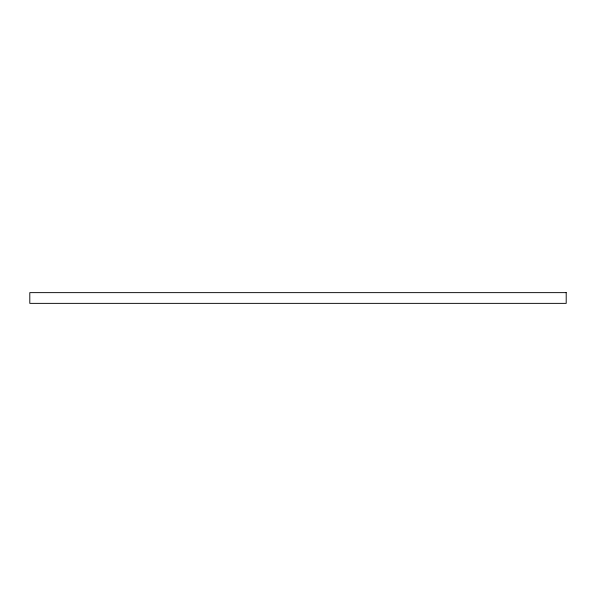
<?xml version="1.0" encoding="UTF-8"?>
<svg xmlns="http://www.w3.org/2000/svg" width="596" height="596" viewBox="0 0 596 596"><rect width="100%" height="100%" fill="white"/><g stroke="black" fill="none" stroke-linecap="round" stroke-linejoin="round"><path stroke-width="0.89" d="M566.2 292.636L29.8 292.636L29.8 303.364L566.2 303.364L566.2 292.636"/></g></svg>
